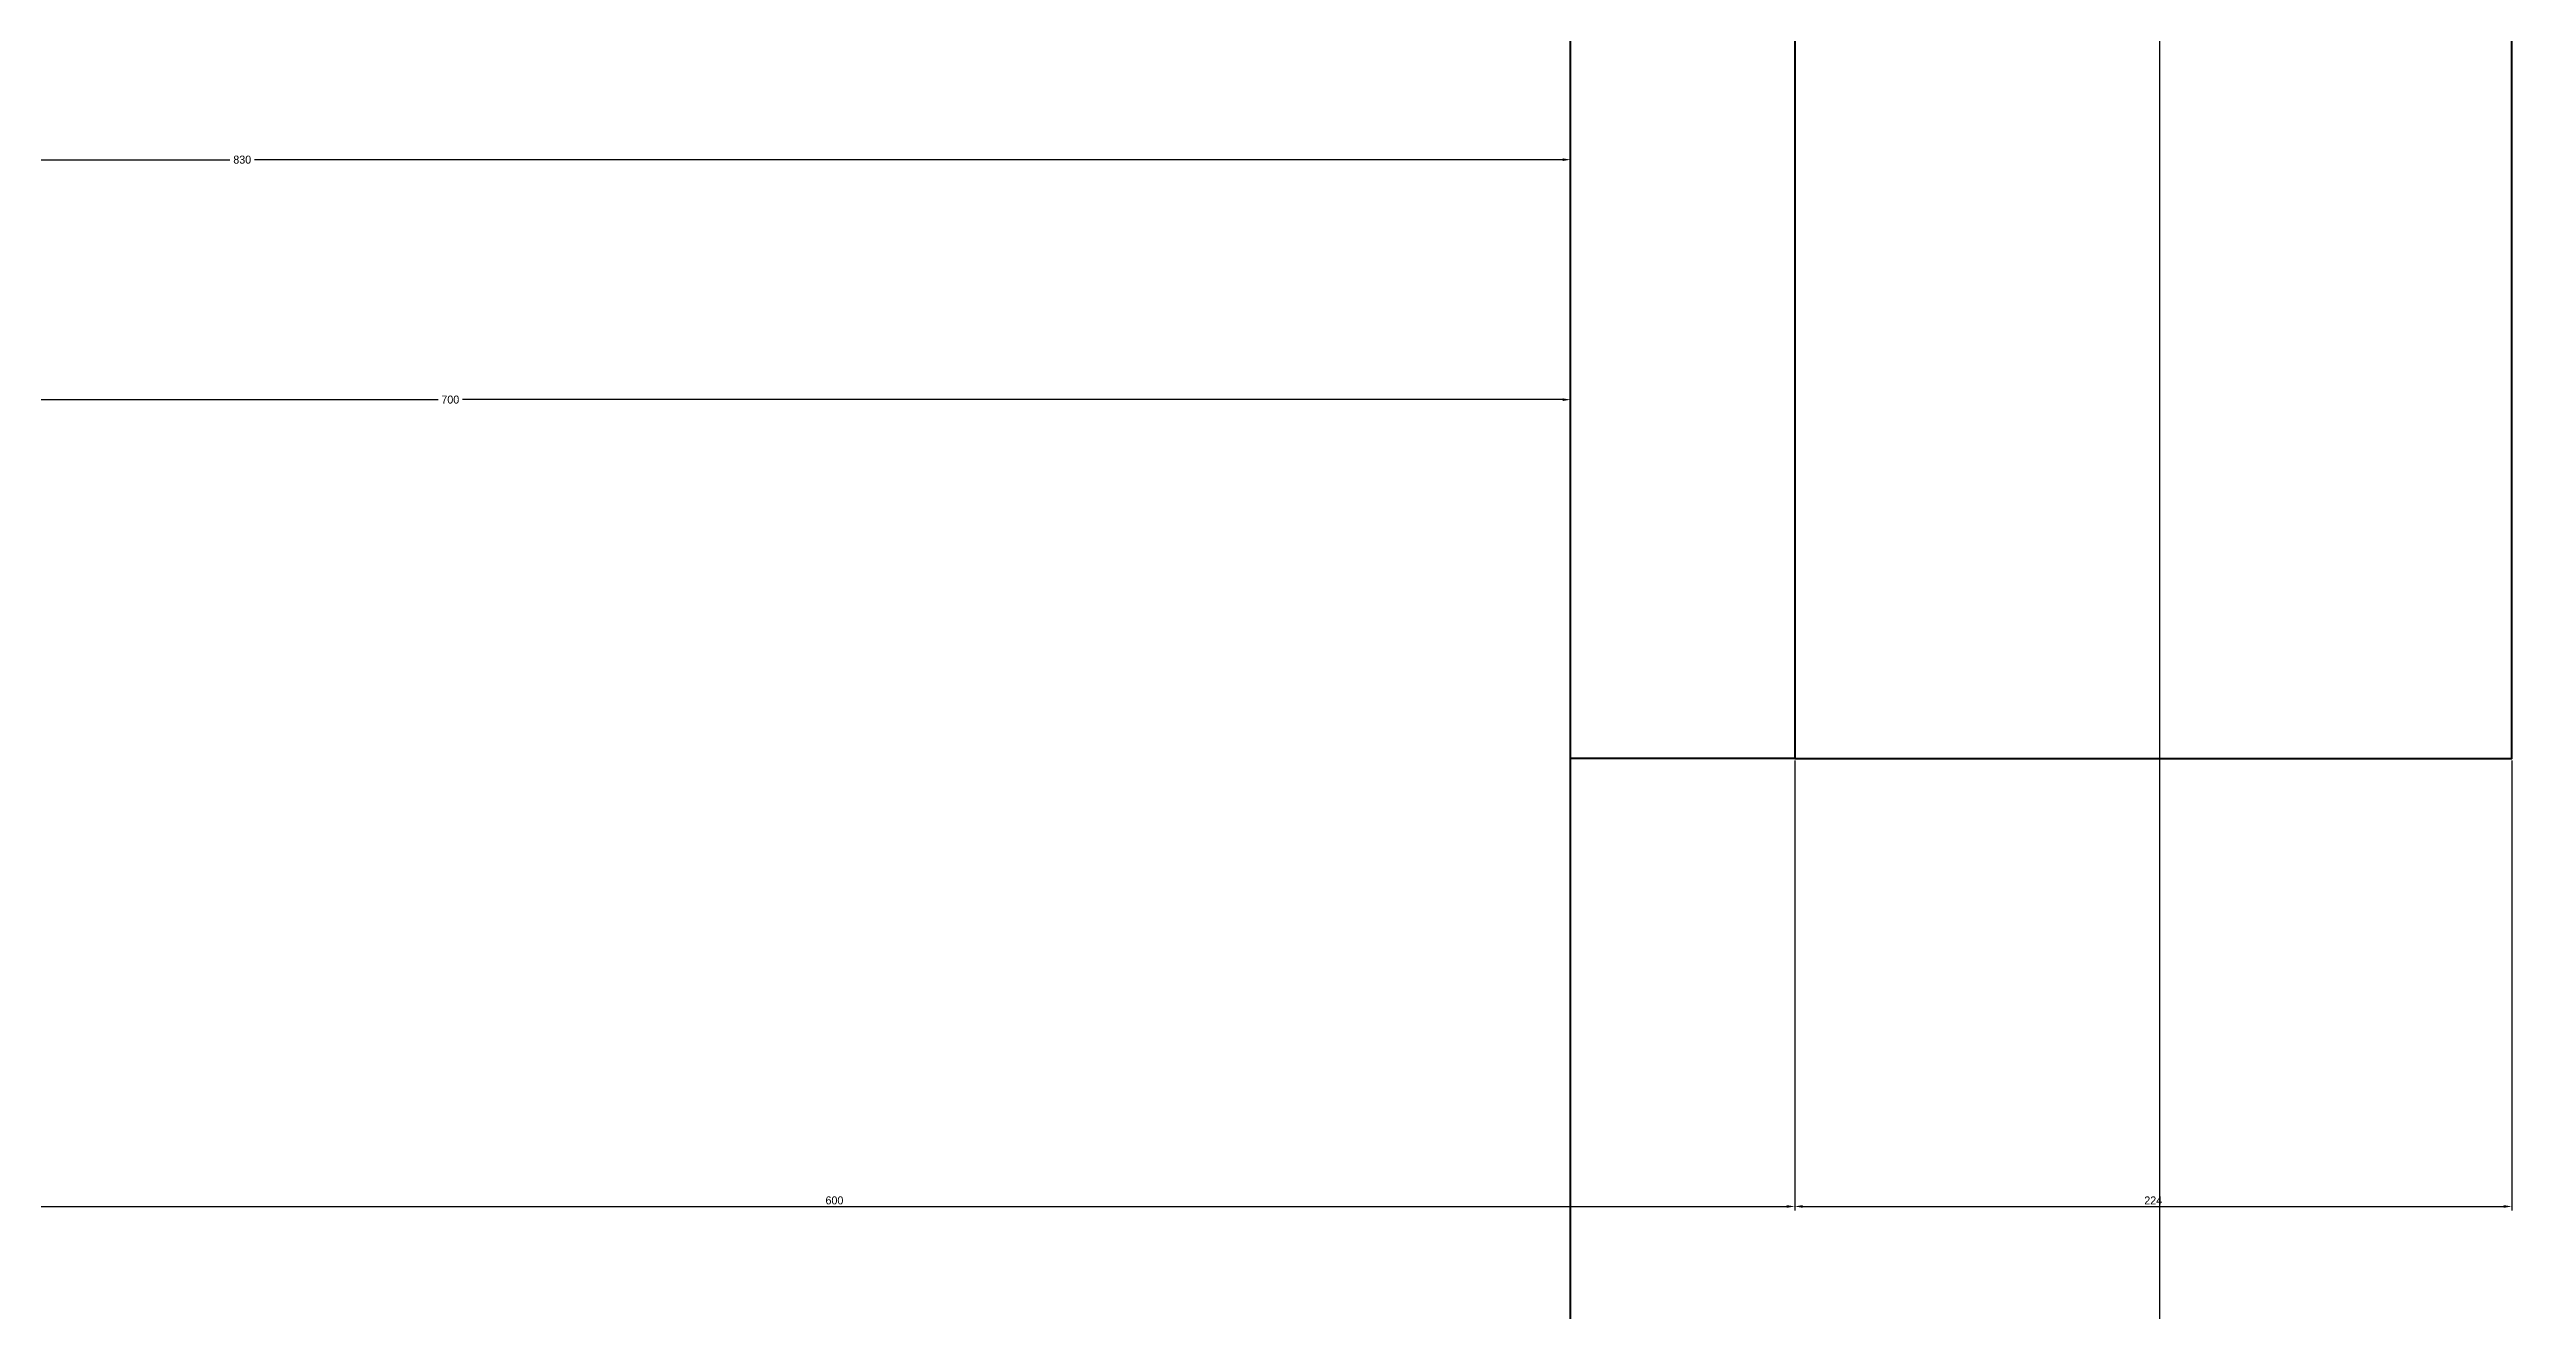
# Model space of a CAD drawing. Header units: millimetres. Extents: x 36689 to 81590, y -49198 to -25401.
# Drawn here: x 51918 to 52687, y -30051 to -29657 of the extents above; entities that cross this region are included whole.
import ezdxf

# ---------------------------------------------------------------- set-up
doc = ezdxf.new("R2010")
doc.units = ezdxf.units.MM
doc.header["$PDMODE"] = 34
doc.header["$PDSIZE"] = 25
doc.layers.add('01 Черновое', color=7, linetype='Continuous')
doc.layers.add('11 Привязка размеры', color=7, linetype='Continuous')
doc.layers.add('04 Мебель', color=5, linetype='Continuous', true_color=0x0000ff)
doc.styles.add('QCADDimTextStyle', font='txt')
doc.dimstyles.new('QCADDimStyle', dxfattribs={"dimtxt": 2.5, "dimasz": 2.5, "dimexe": 1.25, "dimexo": 0.625, "dimtad": 1, "dimtoh": 1, "dimdec": 4, "dimzin": 0, "dimdsep": 46, "dimtxsty": 'QCADDimTextStyle', "dimcen": 0.09, "dimadec": 0, "dimazin": 0, "dimtfac": 1, "dimtdec": 4, "dimtofl": 0, "dimtmove": 0, "dimatfit": 3, "dimfxl": 1, "dimtolj": 1, "dimtzin": 0, "dimarcsym": 0})

# ---------------------------------------------------------------- blocks, each defined once
blk = doc.blocks.new('*D48')
at = {"layer": '11 Привязка размеры', "color": 0, "lineweight": -2}
for p, q in [((52293.74, -29538.38), (52578.34, -29538.38)), ((52577.09, -29540.88), (52577.09, -31335.88)), ((52293.74, -31338.38), (52578.34, -31338.38))]:
    blk.add_line(p, q, dxfattribs=at)
at = {"layer": '11 Привязка размеры', "color": 0}
for points in [[(52577.51, -29540.88), (52576.68, -29540.88), (52577.09, -29538.38)], [(52576.68, -31335.88), (52577.51, -31335.88), (52577.09, -31338.38)]]:
    blk.add_solid(points, dxfattribs=at)
at = {"layer": 'Defpoints', "color": 0}
for p in [(52293.11, -29538.38), (52293.11, -31338.38), (52577.09, -31338.38)]:
    blk.add_point(p, dxfattribs=at)
at = {"layer": '11 Привязка размеры', "color": 0, "insert": (52575.22, -30438.38), "char_height": 2.5, "attachment_point": 5, "rotation": 90, "style": 'QCADDimTextStyle'}
blk.add_mtext('1800', dxfattribs=at)
blk = doc.blocks.new('*D49')
at = {"layer": '11 Привязка размеры', "color": 0, "lineweight": -2}
for p, q in [((51693.11, -29877.75), (51693.11, -29765.11)), ((51695.61, -29766.36), (52039.27, -29766.36)), ((52390.61, -29766.36), (52046.95, -29766.36)), ((52393.11, -29877.75), (52393.11, -29765.11))]:
    blk.add_line(p, q, dxfattribs=at)
at = {"layer": '11 Привязка размеры', "color": 0}
for points in [[(51695.61, -29765.95), (51695.61, -29766.78), (51693.11, -29766.36)], [(52390.61, -29766.78), (52390.61, -29765.95), (52393.11, -29766.36)]]:
    blk.add_solid(points, dxfattribs=at)
at = {"layer": 'Defpoints', "color": 0}
for p in [(52393.11, -29766.36), (51693.11, -29878.38), (52393.11, -29878.38)]:
    blk.add_point(p, dxfattribs=at)
at = {"layer": '11 Привязка размеры', "color": 0, "insert": (52043.11, -29766.36), "char_height": 2.5, "attachment_point": 5, "style": 'QCADDimTextStyle'}
blk.add_mtext('700', dxfattribs=at)
blk = doc.blocks.new('*D94')
at = {"layer": '11 Привязка размеры', "color": 0, "lineweight": -2}
for p, q in [((51863.11, -29879), (51863.11, -30019.55)), ((52463.11, -29879), (52463.11, -30019.55)), ((51865.61, -30018.3), (52460.61, -30018.3))]:
    blk.add_line(p, q, dxfattribs=at)
at = {"layer": '11 Привязка размеры', "color": 0}
for points in [[(51865.61, -30017.88), (51865.61, -30018.72), (51863.11, -30018.3)], [(52460.61, -30018.72), (52460.61, -30017.88), (52463.11, -30018.3)]]:
    blk.add_solid(points, dxfattribs=at)
at = {"layer": 'Defpoints', "color": 0}
for p in [(51863.11, -29878.38), (52463.11, -29878.38), (52463.11, -30018.3)]:
    blk.add_point(p, dxfattribs=at)
at = {"layer": '11 Привязка размеры', "color": 0, "insert": (52163.11, -30016.42), "char_height": 2.5, "attachment_point": 5, "style": 'QCADDimTextStyle'}
blk.add_mtext('600', dxfattribs=at)
blk = doc.blocks.new('*D95')
at = {"layer": '11 Привязка размеры', "color": 0, "lineweight": -2}
for p, q in [((52463.11, -29879), (52463.11, -30019.55)), ((52687.11, -29879), (52687.11, -30019.55)), ((52465.61, -30018.3), (52684.61, -30018.3))]:
    blk.add_line(p, q, dxfattribs=at)
at = {"layer": '11 Привязка размеры', "color": 0}
for points in [[(52465.61, -30017.88), (52465.61, -30018.72), (52463.11, -30018.3)], [(52684.61, -30018.72), (52684.61, -30017.88), (52687.11, -30018.3)]]:
    blk.add_solid(points, dxfattribs=at)
at = {"layer": 'Defpoints', "color": 0}
for p in [(52463.11, -29878.38), (52687.11, -29878.38), (52687.11, -30018.3)]:
    blk.add_point(p, dxfattribs=at)
at = {"layer": '11 Привязка размеры', "color": 0, "insert": (52575.11, -30016.42), "char_height": 2.5, "attachment_point": 5, "style": 'QCADDimTextStyle'}
blk.add_mtext('224', dxfattribs=at)
blk = doc.blocks.new('*D116')
at = {"layer": '11 Привязка размеры', "color": 0, "lineweight": -2}
for p, q in [((51563.11, -29827.75), (51563.11, -29690.18)), ((51565.61, -29691.43), (51974.27, -29691.43)), ((52390.61, -29691.43), (51981.95, -29691.43)), ((52393.11, -29877.75), (52393.11, -29690.18))]:
    blk.add_line(p, q, dxfattribs=at)
at = {"layer": '11 Привязка размеры', "color": 0}
for points in [[(51565.61, -29691.01), (51565.61, -29691.85), (51563.11, -29691.43)], [(52390.61, -29691.85), (52390.61, -29691.01), (52393.11, -29691.43)]]:
    blk.add_solid(points, dxfattribs=at)
at = {"layer": 'Defpoints', "color": 0}
for p in [(51563.11, -29691.43), (51563.11, -29828.38), (52393.11, -29878.38)]:
    blk.add_point(p, dxfattribs=at)
at = {"layer": '11 Привязка размеры', "color": 0, "insert": (51978.11, -29691.43), "char_height": 2.5, "attachment_point": 5, "style": 'QCADDimTextStyle'}
blk.add_mtext('830', dxfattribs=at)

msp = doc.modelspace()

# ---------------------------------------------------------------- linework, layer by layer
at = {"layer": '01 Черновое', "lineweight": 40}
msp.add_line((52393.11174, -31338.379), (52393.11174, -28538.379), dxfattribs=at)
at = {"layer": '04 Мебель', "lineweight": 40, "flags": 128}
for points in [[(52463.11174, -29028.379), (52463.11174, -29878.379), (52687.11174, -29878.379), (52687.11174, -29028.379), (52463.11174, -29028.379)], [(52463.11174, -29878.379), (52393.11174, -29878.379), (52393.11174, -29608.379)]]:
    msp.add_lwpolyline(points, dxfattribs=at)

# ---------------------------------------------------------------- dimensions: what is measured, and where the dimension line sits
at = {"layer": '11 Привязка размеры'}
dim = msp.add_linear_dim(base=(52577.09339, -31338.379), p1=(52293.11174, -29538.379), p2=(52293.11174, -31338.379), angle=90, dimstyle='QCADDimStyle', override={"dimtxt": 2.5, "dimasz": 2.5, "dimexe": 1.25, "dimexo": 0.625, "dimgap": 0.625, "dimtad": 1, "dimtih": 0, "dimtoh": 0, "dimdec": 2, "dimzin": 8, "dimdsep": 44, "dimcen": 2.5, "dimclrd": 0, "dimclre": 0, "dimclrt": 0, "dimtdec": 2, "dimtofl": 1, "dimtmove": 2, "dimfxl": 1, "dimfxlon": 0, "dimtolj": 0, "dimtzin": 8}, dxfattribs=at)
dim.commit()
dim.dimension.update_dxf_attribs({"geometry": '*D48', "text_midpoint": (52575.21839, -30438.379)})
for base, p1, p2, picture, middle in [((51563.11174, -29691.42977), (52393.11174, -29878.379), (51563.11174, -29828.379), '*D116', (51978.11174, -29691.42977)), ((52393.11174, -29766.36459), (51693.11174, -29878.379), (52393.11174, -29878.379), '*D49', (52043.11174, -29766.36459))]:
    dim = msp.add_linear_dim(base=base, p1=p1, p2=p2, dimstyle='QCADDimStyle', override={"dimtxt": 2.5, "dimasz": 2.5, "dimexe": 1.25, "dimexo": 0.625, "dimgap": 0.625, "dimtad": 1, "dimtih": 0, "dimtoh": 0, "dimdec": 2, "dimzin": 8, "dimdsep": 44, "dimcen": 2.5, "dimclrd": 0, "dimclre": 0, "dimclrt": 0, "dimtdec": 2, "dimtofl": 1, "dimtmove": 2, "dimfxl": 1, "dimfxlon": 0, "dimtolj": 0, "dimtzin": 8}, dxfattribs=at)
    dim.commit()
    dim.dimension.update_dxf_attribs({"geometry": picture, "text_midpoint": middle, "dimtype": 160})
for base, p1, p2, picture, middle in [((52463.11174, -30018.2986), (51863.11174, -29878.379), (52463.11174, -29878.379), '*D94', (52163.11174, -30016.4236)), ((52687.11174, -30018.2986), (52463.11174, -29878.379), (52687.11174, -29878.379), '*D95', (52575.11174, -30016.4236))]:
    dim = msp.add_linear_dim(base=base, p1=p1, p2=p2, dimstyle='QCADDimStyle', override={"dimtxt": 2.5, "dimasz": 2.5, "dimexe": 1.25, "dimexo": 0.625, "dimgap": 0.625, "dimtad": 1, "dimtih": 0, "dimtoh": 0, "dimdec": 2, "dimzin": 8, "dimdsep": 44, "dimcen": 2.5, "dimclrd": 0, "dimclre": 0, "dimclrt": 0, "dimtdec": 2, "dimtofl": 1, "dimtmove": 2, "dimfxl": 1, "dimfxlon": 0, "dimtolj": 0, "dimtzin": 8}, dxfattribs=at)
    dim.commit()
    dim.dimension.update_dxf_attribs({"geometry": picture, "text_midpoint": middle})

doc.saveas('drawing.dxf')
